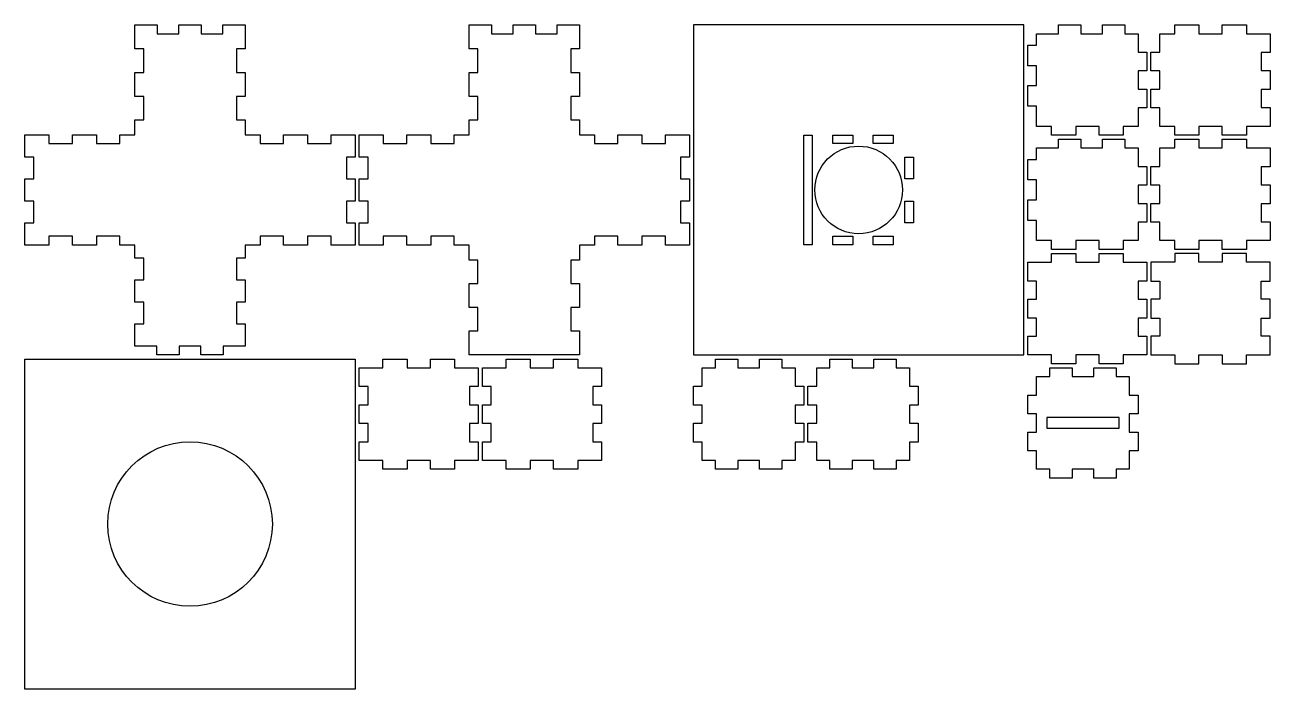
# Model space of a CAD drawing. Header units: millimetres. Extents: x 487 to 1053, y 287 to 589.
import ezdxf

# ---------------------------------------------------------------- set-up
doc = ezdxf.new("R2010")
doc.units = ezdxf.units.MM
doc.header["$LTSCALE"] = 12.7
for name, color, linetype in [('Part 1', 7, 'Continuous'), ('Part 10', 7, 'Continuous'), ('Part 11', 7, 'Continuous'), ('Part 12', 7, 'Continuous'), ('Part 12 - Contained', 7, 'Continuous'), ('Part 2', 7, 'Continuous'), ('Part 20', 7, 'Continuous'), ('Part 21', 7, 'Continuous'), ('Part 22', 7, 'Continuous'), ('Part 23', 7, 'Continuous'), ('Part 3', 7, 'Continuous'), ('Part 4', 7, 'Continuous'), ('Part 5', 7, 'Continuous'), ('Part 6', 7, 'Continuous'), ('Part 6 - Contained', 7, 'Continuous'), ('Part 8', 7, 'Continuous'), ('Part 9', 7, 'Continuous')]:
    doc.layers.add(name, color=color, linetype=linetype)

msp = doc.modelspace()

# ---------------------------------------------------------------- linework, layer by layer
at = {"layer": 'Part 1'}
msp.add_lwpolyline([(1049.22, 559.81), (1049.22, 551.56), (1053.22, 551.56), (1053.22, 543.01), (1042.42, 543.01), (1042.42, 539.01), (1031.47, 539.01), (1031.47, 543.01), (1020.82, 543.01), (1020.82, 539.01), (1009.87, 539.01), (1009.87, 543.01), (1003.07, 543.01), (1003.07, 551.41), (999.07, 551.41), (999.07, 559.96), (1003.07, 559.96), (1003.07, 568.21), (999.07, 568.21), (999.07, 576.76), (1003.07, 576.76), (1003.07, 585.16), (1009.87, 585.16), (1009.87, 589.16), (1020.82, 589.16), (1020.82, 585.16), (1031.47, 585.16), (1031.47, 589.16), (1042.42, 589.16), (1042.42, 585.16), (1053.22, 585.16), (1053.22, 576.61), (1049.22, 576.61), (1049.22, 568.36), (1053.22, 568.36), (1053.22, 559.81), (1049.22, 559.81)], dxfattribs=at)
at = {"layer": 'Part 10'}
msp.add_lwpolyline([(993.22, 455.81), (993.22, 447.56), (997.22, 447.56), (997.22, 439.01), (986.42, 439.01), (986.42, 435.01), (975.47, 435.01), (975.47, 439.01), (964.82, 439.01), (964.82, 435.01), (953.87, 435.01), (953.87, 439.01), (943.07, 439.01), (943.07, 447.56), (947.07, 447.56), (947.07, 455.81), (943.07, 455.81), (943.07, 464.36), (947.07, 464.36), (947.07, 472.61), (943.07, 472.61), (943.07, 481.16), (953.87, 481.16), (953.87, 485.16), (964.82, 485.16), (964.82, 481.16), (975.47, 481.16), (975.47, 485.16), (986.42, 485.16), (986.42, 481.16), (997.22, 481.16), (997.22, 472.61), (993.22, 472.61), (993.22, 464.36), (997.22, 464.36), (997.22, 455.81), (993.22, 455.81)], dxfattribs=at)
at = {"layer": 'Part 11'}
msp.add_lwpolyline([(997.22, 516.21), (993.22, 516.21), (993.22, 507.96), (997.22, 507.96), (997.22, 499.41), (993.22, 499.41), (993.22, 491.01), (986.42, 491.01), (986.42, 487.01), (975.47, 487.01), (975.47, 491.01), (964.82, 491.01), (964.82, 487.01), (953.87, 487.01), (953.87, 491.01), (947.07, 491.01), (947.07, 500.21), (943.07, 500.21), (943.07, 509.56), (947.07, 509.56), (947.07, 518.61), (943.07, 518.61), (943.07, 527.96), (947.07, 527.96), (947.07, 533.16), (957.07, 533.16), (957.07, 537.16), (967.22, 537.16), (967.22, 533.16), (977.07, 533.16), (977.07, 537.16), (987.22, 537.16), (987.22, 533.16), (993.22, 533.16), (993.22, 524.76), (997.22, 524.76), (997.22, 516.21)], dxfattribs=at)
at = {"layer": 'Part 12'}
msp.add_lwpolyline([(791.07, 439.01), (941.22, 439.01), (941.22, 589.16), (791.07, 589.16), (791.07, 439.01)], dxfattribs=at)
at = {"layer": 'Part 12 - Contained'}
for points in [[(841.22, 539.01), (845.07, 539.01), (845.07, 489.16), (841.22, 489.16), (841.22, 539.01)], [(863.47, 535.16), (854.42, 535.16), (854.42, 539.01), (863.47, 539.01), (863.47, 535.16)], [(872.82, 535.16), (872.82, 539.01), (881.87, 539.01), (881.87, 535.16), (872.82, 535.16)], [(891.07, 519.16), (887.22, 519.16), (887.22, 529.01), (891.07, 529.01), (891.07, 519.16)], [(891.07, 509.01), (891.07, 499.16), (887.22, 499.16), (887.22, 509.01), (891.07, 509.01)], [(863.47, 489.16), (854.42, 489.16), (854.42, 493.01), (863.47, 493.01), (863.47, 489.16)], [(872.82, 489.16), (872.82, 493.01), (881.87, 493.01), (881.87, 489.16), (872.82, 489.16)]]:
    msp.add_lwpolyline(points, dxfattribs=at)
msp.add_circle((866.15, 514.09), 19.93, dxfattribs=at)
at = {"layer": 'Part 2'}
msp.add_lwpolyline([(1049.22, 507.81), (1049.22, 499.56), (1053.22, 499.56), (1053.22, 491.01), (1042.42, 491.01), (1042.42, 487.01), (1031.47, 487.01), (1031.47, 491.01), (1020.82, 491.01), (1020.82, 487.01), (1009.87, 487.01), (1009.87, 491.01), (1003.07, 491.01), (1003.07, 499.41), (999.07, 499.41), (999.07, 507.96), (1003.07, 507.96), (1003.07, 516.21), (999.07, 516.21), (999.07, 524.76), (1003.07, 524.76), (1003.07, 533.16), (1009.87, 533.16), (1009.87, 537.16), (1020.82, 537.16), (1020.82, 533.16), (1031.47, 533.16), (1031.47, 537.16), (1042.42, 537.16), (1042.42, 533.16), (1053.22, 533.16), (1053.22, 524.61), (1049.22, 524.61), (1049.22, 516.36), (1053.22, 516.36), (1053.22, 507.81), (1049.22, 507.81)], dxfattribs=at)
at = {"layer": 'Part 20'}
msp.add_lwpolyline([(587.22, 578.21), (583.22, 578.21), (583.22, 567.56), (587.22, 567.56), (587.22, 556.61), (583.22, 556.61), (583.22, 545.96), (587.22, 545.96), (587.22, 539.16), (594.02, 539.16), (594.02, 535.16), (604.67, 535.16), (604.67, 539.16), (615.62, 539.16), (615.62, 535.16), (626.27, 535.16), (626.27, 539.16), (637.22, 539.16), (637.22, 529.01), (633.22, 529.01), (633.22, 519.16), (637.22, 519.16), (637.22, 509.01), (633.22, 509.01), (633.22, 499.16), (637.22, 499.16), (637.22, 489.01), (626.27, 489.01), (626.27, 493.01), (615.62, 493.01), (615.62, 489.01), (604.67, 489.01), (604.67, 493.01), (594.02, 493.01), (594.02, 489.01), (587.22, 489.01), (587.22, 483.01), (583.22, 483.01), (583.22, 473.16), (587.22, 473.16), (587.22, 463.01), (583.22, 463.01), (583.22, 453.16), (587.22, 453.16), (587.22, 443.01), (577.22, 443.01), (577.22, 439.01), (567.07, 439.01), (567.07, 443.01), (557.22, 443.01), (557.22, 439.01), (547.07, 439.01), (547.07, 443.01), (537.07, 443.01), (537.07, 453.16), (541.07, 453.16), (541.07, 463.01), (537.07, 463.01), (537.07, 473.16), (541.07, 473.16), (541.07, 483.01), (537.07, 483.01), (537.07, 489.01), (530.27, 489.01), (530.27, 493.01), (519.62, 493.01), (519.62, 489.01), (508.67, 489.01), (508.67, 493.01), (498.02, 493.01), (498.02, 489.01), (487.07, 489.01), (487.07, 499.16), (491.07, 499.16), (491.07, 509.01), (487.07, 509.01), (487.07, 519.16), (491.07, 519.16), (491.07, 529.01), (487.07, 529.01), (487.07, 539.16), (498.02, 539.16), (498.02, 535.16), (508.67, 535.16), (508.67, 539.16), (519.62, 539.16), (519.62, 535.16), (530.27, 535.16), (530.27, 539.16), (537.07, 539.16), (537.07, 545.96), (541.07, 545.96), (541.07, 556.61), (537.07, 556.61), (537.07, 567.56), (541.07, 567.56), (541.07, 578.21), (537.07, 578.21), (537.07, 589.16), (547.22, 589.16), (547.22, 585.16), (557.07, 585.16), (557.07, 589.16), (567.22, 589.16), (567.22, 585.16), (577.07, 585.16), (577.07, 589.16), (587.22, 589.16), (587.22, 578.21)], dxfattribs=at)
at = {"layer": 'Part 21'}
msp.add_lwpolyline([(650.02, 535.16), (660.67, 535.16), (660.67, 539.16), (671.62, 539.16), (671.62, 535.16), (682.27, 535.16), (682.27, 539.16), (689.07, 539.16), (689.07, 545.96), (693.07, 545.96), (693.07, 556.61), (689.07, 556.61), (689.07, 567.56), (693.07, 567.56), (693.07, 578.21), (689.07, 578.21), (689.07, 589.16), (699.22, 589.16), (699.22, 585.16), (709.07, 585.16), (709.07, 589.16), (719.22, 589.16), (719.22, 585.16), (729.07, 585.16), (729.07, 589.16), (739.22, 589.16), (739.22, 578.21), (735.22, 578.21), (735.22, 567.56), (739.22, 567.56), (739.22, 556.61), (735.22, 556.61), (735.22, 545.96), (739.22, 545.96), (739.22, 539.16), (746.02, 539.16), (746.02, 535.16), (756.67, 535.16), (756.67, 539.16), (767.62, 539.16), (767.62, 535.16), (778.27, 535.16), (778.27, 539.16), (789.22, 539.16), (789.22, 529.01), (785.22, 529.01), (785.22, 519.16), (789.22, 519.16), (789.22, 509.01), (785.22, 509.01), (785.22, 499.16), (789.22, 499.16), (789.22, 489.01), (778.27, 489.01), (778.27, 493.01), (767.62, 493.01), (767.62, 489.01), (756.67, 489.01), (756.67, 493.01), (746.02, 493.01), (746.02, 489.01), (739.22, 489.01), (739.22, 482.21), (735.22, 482.21), (735.22, 471.56), (739.22, 471.56), (739.22, 460.61), (735.22, 460.61), (735.22, 449.96), (739.22, 449.96), (739.22, 439.01), (689.07, 439.01), (689.07, 449.96), (693.07, 449.96), (693.07, 460.61), (689.07, 460.61), (689.07, 471.56), (693.07, 471.56), (693.07, 482.21), (689.07, 482.21), (689.07, 489.01), (682.27, 489.01), (682.27, 493.01), (671.62, 493.01), (671.62, 489.01), (660.67, 489.01), (660.67, 493.01), (650.02, 493.01), (650.02, 489.01), (639.07, 489.01), (639.07, 499.16), (643.07, 499.16), (643.07, 509.01), (639.07, 509.01), (639.07, 519.16), (643.07, 519.16), (643.07, 529.01), (639.07, 529.01), (639.07, 539.16), (650.02, 539.16), (650.02, 535.16)], dxfattribs=at)
at = {"layer": 'Part 22'}
msp.add_lwpolyline([(689.22, 407.81), (689.22, 399.56), (693.22, 399.56), (693.22, 391.01), (682.42, 391.01), (682.42, 387.01), (671.47, 387.01), (671.47, 391.01), (660.82, 391.01), (660.82, 387.01), (649.87, 387.01), (649.87, 391.01), (639.07, 391.01), (639.07, 399.56), (643.07, 399.56), (643.07, 407.81), (639.07, 407.81), (639.07, 416.36), (643.07, 416.36), (643.07, 424.61), (639.07, 424.61), (639.07, 433.16), (649.87, 433.16), (649.87, 437.16), (660.82, 437.16), (660.82, 433.16), (671.47, 433.16), (671.47, 437.16), (682.42, 437.16), (682.42, 433.16), (693.22, 433.16), (693.22, 424.61), (689.22, 424.61), (689.22, 416.36), (693.22, 416.36), (693.22, 407.81), (689.22, 407.81)], dxfattribs=at)
at = {"layer": 'Part 23'}
msp.add_lwpolyline([(1009.87, 485.16), (1009.87, 481.16), (999.07, 481.16), (999.07, 472.61), (1003.07, 472.61), (1003.07, 464.36), (999.07, 464.36), (999.07, 455.81), (1003.07, 455.81), (1003.07, 447.56), (999.07, 447.56), (999.07, 439.01), (1009.87, 439.01), (1009.87, 435.01), (1020.82, 435.01), (1020.82, 439.01), (1031.47, 439.01), (1031.47, 435.01), (1042.42, 435.01), (1042.42, 439.01), (1053.22, 439.01), (1053.22, 447.56), (1049.22, 447.56), (1049.22, 455.81), (1053.22, 455.81), (1053.22, 464.36), (1049.22, 464.36), (1049.22, 472.61), (1053.22, 472.61), (1053.22, 481.16), (1042.42, 481.16), (1042.42, 485.16), (1031.47, 485.16), (1031.47, 481.16), (1020.82, 481.16), (1020.82, 485.16), (1009.87, 485.16)], dxfattribs=at)
at = {"layer": 'Part 3'}
msp.add_lwpolyline([(637.22, 287.01), (487.07, 287.01), (487.07, 437.16), (637.22, 437.16), (637.22, 287.01)], dxfattribs=at)
at = {"layer": 'Part 3 - Contained'}
msp.add_circle((562.15, 362.09), 37.42, dxfattribs=at)
at = {"layer": 'Part 4'}
msp.add_lwpolyline([(795.07, 433.16), (801.07, 433.16), (801.07, 437.16), (811.22, 437.16), (811.22, 433.16), (821.07, 433.16), (821.07, 437.16), (831.22, 437.16), (831.22, 433.16), (837.22, 433.16), (837.22, 424.76), (841.22, 424.76), (841.22, 416.21), (837.22, 416.21), (837.22, 407.96), (841.22, 407.96), (841.22, 399.41), (837.22, 399.41), (837.22, 391.01), (831.22, 391.01), (831.22, 387.01), (821.07, 387.01), (821.07, 391.01), (811.22, 391.01), (811.22, 387.01), (801.07, 387.01), (801.07, 391.01), (795.07, 391.01), (795.07, 399.41), (791.07, 399.41), (791.07, 407.96), (795.07, 407.96), (795.07, 416.21), (791.07, 416.21), (791.07, 424.76), (795.07, 424.76), (795.07, 433.16)], dxfattribs=at)
at = {"layer": 'Part 5'}
msp.add_lwpolyline([(749.22, 399.56), (749.22, 391.01), (738.42, 391.01), (738.42, 387.01), (727.47, 387.01), (727.47, 391.01), (716.82, 391.01), (716.82, 387.01), (705.87, 387.01), (705.87, 391.01), (695.07, 391.01), (695.07, 399.56), (699.07, 399.56), (699.07, 407.81), (695.07, 407.81), (695.07, 416.36), (699.07, 416.36), (699.07, 424.61), (695.07, 424.61), (695.07, 433.16), (705.87, 433.16), (705.87, 437.16), (716.82, 437.16), (716.82, 433.16), (727.47, 433.16), (727.47, 437.16), (738.42, 437.16), (738.42, 433.16), (749.22, 433.16), (749.22, 424.61), (745.22, 424.61), (745.22, 416.36), (749.22, 416.36), (749.22, 407.81), (745.22, 407.81), (745.22, 399.56), (749.22, 399.56)], dxfattribs=at)
at = {"layer": 'Part 6'}
msp.add_lwpolyline([(993.22, 420.76), (993.22, 412.21), (989.22, 412.21), (989.22, 403.96), (993.22, 403.96), (993.22, 395.41), (989.22, 395.41), (989.22, 387.01), (983.22, 387.01), (983.22, 383.01), (973.07, 383.01), (973.07, 387.01), (963.22, 387.01), (963.22, 383.01), (953.07, 383.01), (953.07, 387.01), (947.07, 387.01), (947.07, 395.41), (943.07, 395.41), (943.07, 403.96), (947.07, 403.96), (947.07, 412.21), (943.07, 412.21), (943.07, 420.76), (947.07, 420.76), (947.07, 429.16), (953.07, 429.16), (953.07, 433.16), (963.22, 433.16), (963.22, 429.16), (973.07, 429.16), (973.07, 433.16), (983.22, 433.16), (983.22, 429.16), (989.22, 429.16), (989.22, 420.76), (993.22, 420.76)], dxfattribs=at)
at = {"layer": 'Part 6 - Contained'}
msp.add_lwpolyline([(984.57, 410.51), (951.72, 410.51), (951.72, 405.66), (984.57, 405.66), (984.57, 410.51)], dxfattribs=at)
at = {"layer": 'Part 8'}
msp.add_lwpolyline([(997.22, 568.21), (993.22, 568.21), (993.22, 559.96), (997.22, 559.96), (997.22, 551.41), (993.22, 551.41), (993.22, 543.01), (986.42, 543.01), (986.42, 539.01), (975.47, 539.01), (975.47, 543.01), (964.82, 543.01), (964.82, 539.01), (953.87, 539.01), (953.87, 543.01), (947.07, 543.01), (947.07, 552.21), (943.07, 552.21), (943.07, 561.56), (947.07, 561.56), (947.07, 570.61), (943.07, 570.61), (943.07, 579.96), (947.07, 579.96), (947.07, 585.16), (957.07, 585.16), (957.07, 589.16), (967.22, 589.16), (967.22, 585.16), (977.07, 585.16), (977.07, 589.16), (987.22, 589.16), (987.22, 585.16), (993.22, 585.16), (993.22, 576.76), (997.22, 576.76), (997.22, 568.21)], dxfattribs=at)
at = {"layer": 'Part 9'}
msp.add_lwpolyline([(893.22, 424.76), (893.22, 416.21), (889.22, 416.21), (889.22, 407.96), (893.22, 407.96), (893.22, 399.41), (889.22, 399.41), (889.22, 391.01), (883.22, 391.01), (883.22, 387.01), (873.07, 387.01), (873.07, 391.01), (863.22, 391.01), (863.22, 387.01), (853.07, 387.01), (853.07, 391.01), (847.07, 391.01), (847.07, 399.41), (843.07, 399.41), (843.07, 407.96), (847.07, 407.96), (847.07, 416.21), (843.07, 416.21), (843.07, 424.76), (847.07, 424.76), (847.07, 433.16), (853.07, 433.16), (853.07, 437.16), (863.22, 437.16), (863.22, 433.16), (873.07, 433.16), (873.07, 437.16), (883.22, 437.16), (883.22, 433.16), (889.22, 433.16), (889.22, 424.76), (893.22, 424.76)], dxfattribs=at)

doc.saveas('drawing.dxf')
